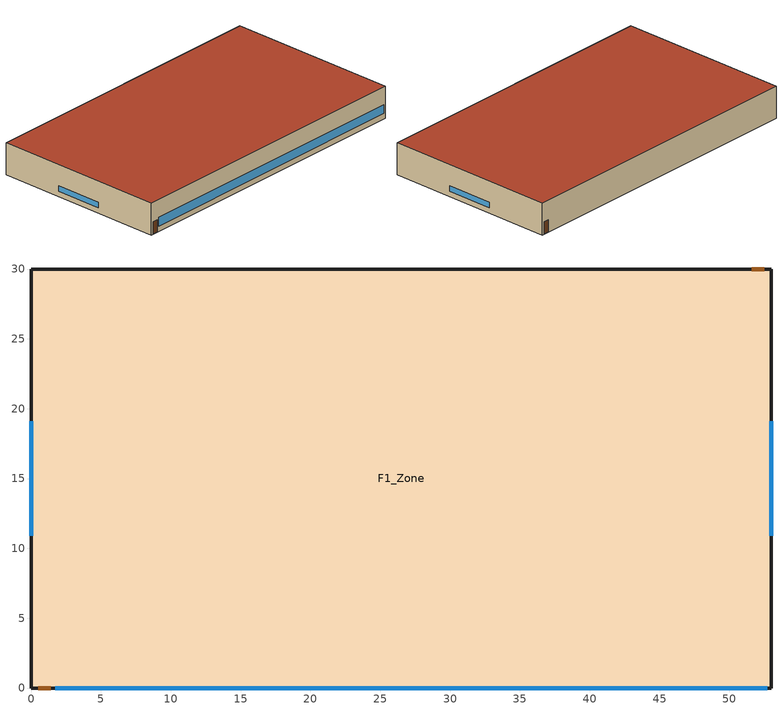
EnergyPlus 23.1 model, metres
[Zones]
F1_Zone
 floor ground (Slab): 0,30 53,30 53,0 0,0 z0
 wall outside (Exterior Wall): 0,0 53,0 53,30 0,30 0,0 z0:5.45
 window (Window): 1.71,0 52.7,0 z0.9:2.43; 53,10.91 53,19.09 / 0,19.09 0,10.91 z0.9:1.9
 door (Exterior Door): 0.5,0 1.41,0 / 52.5,30 51.59,30 z0:2.13
 roof outside (Roof): 0,0 53,0 53,30 0,30 z5.45
[Building]
V09-retail-las-vegas-M-narrative: 0, Suburbs, 0.04, 0.4, FullExterior, 25, 6
[Site:Location]
Las Vegas NV: 36.072, -115.163, -8, 664.5
[Site:GroundTemperature:BuildingSurface]
13.3, 14.5, 17.5, 19.4, 21.8, 25.1, 26, 26, 24.2, 20.5, 15.7, 13.3
[SizingPeriod:DesignDay]
Las.Vegas-McCarran.Intl.AP Ann Htg 99.6% Condns DB: 12, 21, WinterDesignDay, 0.7, 0, DefaultMultipliers, , Wetbulb, 0.7, , , , , 93593, 2.1, 200, No, No, No, ASHRAEClearSky, , , , , 0
Las.Vegas-McCarran.Intl.AP Ann Clg .4% Condns DB=>MWB: 7, 21, SummerDesignDay, 42.9, 12.8, DefaultMultipliers, , Wetbulb, 19.4, , , , 4.7, 93593, 4.1, 220, No, No, No, ASHRAETau2017, , , 0.383, 2.331
[Material]
Carpet pad 12mm: MediumRough, 0.0127, 0.06, 288, 1380, 0.9, 0.6, 0.6
Concrete block 200mm: MediumRough, 0.2, 1.11, 800, 920, 0.9, 0.6, 0.6
Cast concrete 200mm: MediumRough, 0.2, 1.73, 2243, 837, 0.9, 0.6, 0.6
Gypsum board 13mm: MediumRough, 0.0127, 0.16, 800, 1090, 0.9, 0.6, 0.6
Metal deck 1.5mm: MediumRough, 0.0015, 45, 7680, 418, 0.9, 0.6, 0.6
Polyiso board 100mm: MediumRough, 0.1, 0.024, 30, 1470, 0.9, 0.6, 0.6
Roof membrane 10mm: MediumRough, 0.0095, 0.16, 1121, 1460, 0.9, 0.6, 0.6
Stucco 25mm: MediumRough, 0.025, 0.72, 1856, 840, 0.9, 0.6, 0.6
XPS board 50mm: MediumRough, 0.05, 0.029, 35, 1400, 0.9, 0.6, 0.6
Door panel: MediumSmooth, 0.045, 0.15, 600, 1630, 0.9, 0.6, 0.6
[Construction]
Exterior Wall: Stucco 25mm, XPS board 50mm, Concrete block 200mm, Gypsum board 13mm
Roof: Roof membrane 10mm, Polyiso board 100mm, Metal deck 1.5mm
Slab: Cast concrete 200mm, Carpet pad 12mm
Window: Glazing
Exterior Door: Door panel
[WindowMaterial:SimpleGlazingSystem]
Glazing: 2.98, 0.39, 0.46
[Zone]
F1_Zone: 0, 0, 0, 0, 1, 1, autocalculate, autocalculate, autocalculate, , , Yes
[People]
F1_Zone People: F1_Zone, Occupancy Schedule, People, 167.43, , , 0.3, autocalculate, Activity Schedule
[Lights]
F1_Zone Lights: F1_Zone, Lighting Schedule, Watts/Area, , 12.93, , 0, 0.42, 0.18
[ElectricEquipment]
F1_Zone Equipment: F1_Zone, Equipment Schedule, Watts/Area, , 2.43, , 0, 0.5, 0
[ZoneInfiltration:DesignFlowRate]
F1_Zone Infiltration: F1_Zone, Always On, AirChanges/Hour, , , , 0.51, 1, 0, 0, 0
[HVACTemplate:Thermostat]
Thermostat: Heating Setpoint, , Cooling Setpoint
[HVACTemplate:Zone:Unitary]
F1_Zone: F1_Zone PSZ-HP, Thermostat, autosize, , , Flow/Person, 0.00236
[HVACTemplate:System:UnitaryHeatPump:AirToAir]
F1_Zone PSZ-HP: , F1_Zone, autosize, autosize, , , BlowThrough, 0.6, 500, 0.9, , SingleSpeedDX, , 12.8, autosize, autosize, 3.51, SingleSpeedDXHeatPump, , 45, autosize, 3.4, -8, , , , , Electric, , autosize, , , , autosize, autosize, , NoEconomizer
[Schedule:Compact]
Occupancy Schedule: Fraction, Through: 12/31, For: Weekdays SummerDesignDay WinterDesignDay, Until: 09:00, 0, Until: 21:00, 0.95, Until: 24:00, 0, For: Saturday, Until: 09:00, 0, Until: 21:00, 0.95, Until: 24:00, 0, For: Sunday Holidays AllOtherDays, Until: 10:00, 0, Until: 18:00, 0.95, Until: 24:00, 0
Lighting Schedule: Fraction, Through: 12/31, For: Weekdays SummerDesignDay WinterDesignDay, Until: 09:00, 0.05, Until: 21:00, 0.9, Until: 24:00, 0.05, For: Saturday, Until: 09:00, 0.05, Until: 21:00, 0.9, Until: 24:00, 0.05, For: Sunday Holidays AllOtherDays, Until: 10:00, 0.05, Until: 18:00, 0.9, Until: 24:00, 0.05
Equipment Schedule: Fraction, Through: 12/31, For: Weekdays SummerDesignDay WinterDesignDay, Until: 09:00, 0.3, Until: 21:00, 0.9, Until: 24:00, 0.3, For: Saturday, Until: 09:00, 0.3, Until: 21:00, 0.9, Until: 24:00, 0.3, For: Sunday Holidays AllOtherDays, Until: 10:00, 0.3, Until: 18:00, 0.9, Until: 24:00, 0.3
Activity Schedule: Any Number, Through: 12/31, For: AllDays, Until: 24:00, 120
Always On: Fraction, Through: 12/31, For: AllDays, Until: 24:00, 1
Heating Setpoint: Temperature, Through: 12/31, For: Weekdays, Until: 07:00, 15.6, Until: 21:00, 21, Until: 24:00, 15.6, For: Saturday, Until: 07:00, 15.6, Until: 21:00, 21, Until: 24:00, 15.6, For: SummerDesignDay WinterDesignDay, Until: 24:00, 21, For: Sunday Holidays AllOtherDays, Until: 08:00, 15.6, Until: 18:00, 21, Until: 24:00, 15.6
Cooling Setpoint: Temperature, Through: 12/31, For: Weekdays, Until: 07:00, 29.4, Until: 21:00, 24, Until: 24:00, 29.4, For: Saturday, Until: 07:00, 29.4, Until: 21:00, 24, Until: 24:00, 29.4, For: SummerDesignDay WinterDesignDay, Until: 24:00, 24, For: Sunday Holidays AllOtherDays, Until: 08:00, 29.4, Until: 18:00, 24, Until: 24:00, 29.4
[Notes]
source: assumed (half the monthly mean air temperature plus 9 C)
